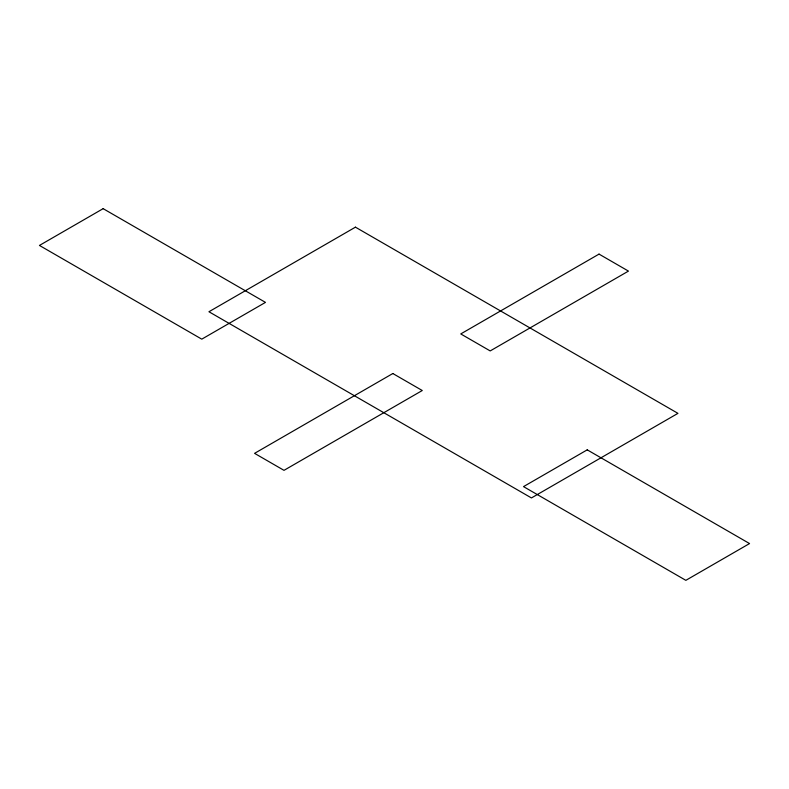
<?xml version="1.0" encoding="UTF-8"?>
<svg xmlns="http://www.w3.org/2000/svg" width="789" height="789" viewBox="0 0 789 789"><rect width="100%" height="100%" fill="white"/><g stroke="black" fill="none" stroke-linecap="round" stroke-linejoin="round"><path stroke-width="1.18" d="M103.152 208.661L39.45 245.438L201.777 339.152L265.479 302.384L103.152 208.661M355.444 227.163L208.937 311.744L531.441 497.938L677.948 413.357L355.444 227.163M599.029 254.107L460.756 333.934L490.196 350.927L628.458 271.1L599.029 254.107M392.833 373.522L254.571 453.35L284.001 470.343L422.263 390.516L392.833 373.522M587.223 449.848L523.521 486.616L685.848 580.339L749.55 543.562L587.223 449.848"/></g></svg>
